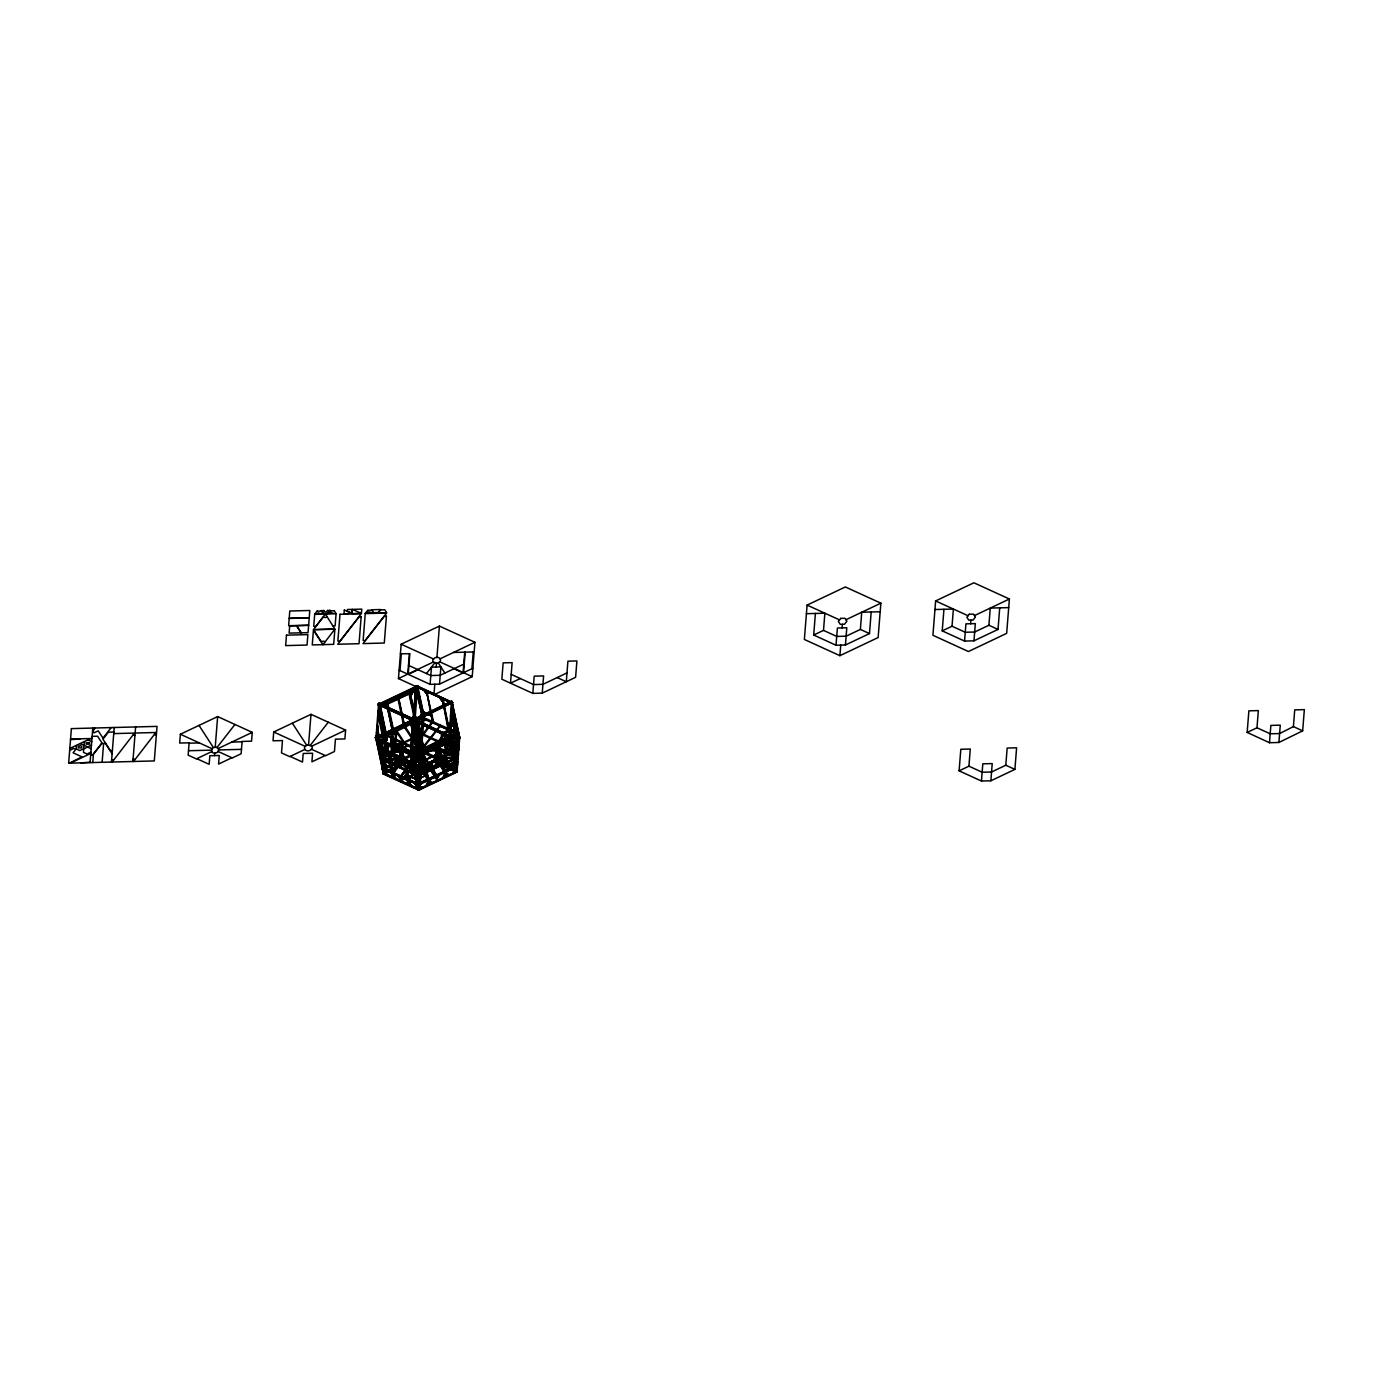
<?xml version="1.0" encoding="UTF-8"?>
<svg xmlns="http://www.w3.org/2000/svg" width="1373" height="1373" viewBox="0 0 1373 1373"><rect width="100%" height="100%" fill="white"/><g stroke="black" fill="none" stroke-linecap="round" stroke-linejoin="round"><path stroke-width="1.5" d="M403.696 748.336C397.14 750.911 384.715 755.064 382.209 748.302L384.612 760.264M388.593 752.61C398.084 747.238 428.908 740.51 388.216 752.112L381.316 748.56L389.863 752.85L392.403 764.915L391.597 763.457M382.209 748.302L389.108 751.477L391.597 764.555L389.108 753.931M389.434 752.593L404.537 748.319L389.4 752.97L389.04 752.095M399.234 749.607C396.402 745.968 402.169 757.347 401.019 759.698L383.771 760.299L381.334 748.199M399.646 749.692L411.557 755.528M76.476 745.505L76.201 748.937L79.754 750.568L83.581 748.748L84.337 741.763M79.994 739.017L70.521 739.635M80.612 762.873L90.086 762.238M83.581 748.748L83.496 752.37L87.065 753.983L90.893 752.164M83.77 748.92L91.459 745.024M90.069 762.616L92.798 728.068M92.763 762.547L93.415 754.258L101.756 743.565L105.446 743.462L112.123 753.777M102.117 762.307L103.576 743.891M111.213 727.587L102.975 738.142L98.238 730.848L94.016 732.839L92.592 730.642A2.952 2.317 -11.9 0 0 94.651 728.016M111.47 762.066L114.216 727.501M132.889 761.5L135.618 726.952M218.067 751.46L232.294 757.947L241.133 753.76L242.094 741.42L251.568 741.18L252.254 732.358L217.638 716.569L180.378 734.246L179.674 743.05L189.131 742.81L188.152 755.133L196.356 758.891L211.682 751.615A2.952 2.317 -11.9 0 0 214.754 753.022A2.952 2.317 -11.9 0 0 218.067 751.46L218.719 749.126L216.162 747.049L212.437 747.976L211.682 751.615M214.548 755.613L214.754 753.022M215.235 747.066L217.638 716.569M311.414 749.212L325.641 755.699L334.463 751.512L335.441 739.172L344.898 738.931L345.601 730.11L310.984 714.32L273.725 731.998L273.021 740.802L282.478 740.562L281.499 752.885L289.703 756.643L305.012 749.366A2.952 2.317 -11.9 0 1 305.252 746.397L307.621 744.835L311.654 746.226A2.952 2.317 -11.9 0 1 311.414 749.212L310.882 749.881A3.844 3.038 -11.9 0 1 305.441 750.018L305.012 749.366M308.565 744.818L310.984 714.32M334.858 629.469L333.673 644.349L312.255 644.915L313.439 630.035L322.912 644.641M336.076 613.834L335.132 625.745L333.261 626.174M452.97 735.43L411.419 755.201L375.91 738.983L378.536 704.195L416.774 686.054L452.301 702.272L449.572 736.632L411.334 754.79M375.91 738.983L412.003 722.232L411.076 720.516L375.31 737.49L376.236 739.206L379.446 704.606L416.706 686.929L423.124 717.358L458.685 733.148L458.719 734.143L456.934 734.486L456.883 733.542M396.591 733.731L396.454 734.709L382.432 732.53L396.591 733.731L382.569 731.552L381.265 747.89M383.136 731.946L393.365 777.307M384.148 739.189L384.715 730.436L383.771 730.453M379.446 704.606L386.688 739.755L385.727 739.704L384.921 735.07L422.712 716.723M391.219 763.972L383.805 760.985L385.092 743.548M383.273 767.644L385.109 744.544M385.161 743.857L385.435 734.401M411.093 785.39L418.782 788.909L456.952 771.643L418.714 789.784L383.187 773.565L383.994 763.457M384.183 759.389L383.925 762.633L385.367 762.066L384.423 762.101M384.629 755.373L385.178 748.542M385.744 739.772L386.036 735.894M459.68 737.284L457.037 772.072L418.799 790.213L383.273 773.994L384.08 763.886M385.882 744.217L384.646 760.968M385.95 744.509L384.337 767.61M386.105 743.823L386.791 736.769L385.882 736.357L386.946 736.323M386.156 747.993L384.766 762.169M383.925 764.212L385.899 764.607L385.006 764.057M385.092 763.062L386.242 748.422M385.092 771.643L384.148 773.617L383.874 769.223L384.663 772.948M384.732 752.353L385.384 756.214L386.362 755.613M390.653 745.573C391.854 714.698 392.06 751.1 390.601 745.573L392.695 756.094L393.588 755.665M391.889 733.989L394.051 743.325M449.4 701.86L398.445 678.571L401.173 644.212L439.411 626.071L474.921 642.289L472.209 676.649L433.971 694.789L434.795 684.235M392.764 755.27L393.656 744.012L392.815 755.562M400.006 670.625L401.345 653.823M393.639 755.939L395.441 734.538M382.432 732.53L396.54 734.418L395.613 743.84M400.075 761.466L400.144 758.96L400.075 761.466L402.735 761.775L402.564 760.917L393.09 773.05L393.467 777.736L385.556 743.394M401.534 751.717L400.95 760.573L412.569 765.877M401.74 749.074L402.186 743.411L387.049 743.806M407.764 674.16L409.394 653.617M402.186 755.253L402.564 752.129M402.684 749.16L403.181 744.252M418.199 720.533L415.538 723.949L412.363 724.034L410.132 720.31L411.008 721.1L412.741 717.65L416.002 717.993M418.765 787.604L418.49 784.961L416.706 784.738L410.304 754.378L412.844 722.232L414.818 722.61M413.29 718.216L415.744 685.659L417.718 686.037L415.744 685.659M421.425 757.004L423.176 765.293L415.453 765.499L413.342 754.875L410.39 754.807L412.947 722.661M413.427 718.628L415.83 686.071M414.148 717.77L416.688 685.625L452.386 702.701L449.675 737.061L415.744 721.7L416.791 720.362L450.104 735.962L449.057 737.301L415.744 721.7M413.994 723.434L420.241 753.828M412.278 754.755L414.732 722.181M417.632 685.608L415.178 718.165L413.204 717.787M422.472 773.119L414.749 773.325L414.766 774.303L412.26 761.912L410.561 761.964L413.101 773.96L392.85 764.71L389.966 752.215L392.798 764.418L413.033 773.651L424.137 773.359L445.933 763.028L443.96 750.808L446.002 763.319L424.206 773.668L421.683 761.672L419.984 761.706L422.472 774.097L423.828 756.008L423.33 774.08L420.722 761.62L422.661 746.483L413.256 746.74L412.913 752.112M414.886 723.966L421.168 753.811L416.74 751.769L413.376 735.859M415.367 718.01L422.026 750.671M412.93 752.009L413.256 746.74M411.231 720.036L377.918 704.435L378.965 703.096L412.775 718.834L415.95 718.748L415.916 717.564L416.105 718.594L451.786 701.208L415.865 718.319L411.986 718.474M414.165 747.015L413.771 751.992L414.097 746.706L416.173 756.523M454.394 756.506L452.215 746.5L444.766 750.036L447.289 761.998L446.345 763.216L436.837 758.857L424.841 764.555L424.171 774.063L413.067 774.355L413.29 770.373M414.543 766.426L415.264 756.248L419.966 756.111M415.23 768.382L416.105 756.214M416.74 751.769L417.907 748.766L421.648 747.839M417.667 751.306L384.646 751.838L385.504 751.374M418.765 754.464L417.375 753.451M418.096 788.205L416.791 785.167L419.4 752.524L414.062 759.75M421.597 748.405L419.76 747.89M420.79 734.915L422.249 716.517M417.821 785.665L414.732 783.708L417.289 786.334L420.344 752.49M420.704 747.873L408.914 693.399M421.254 741.025L423.193 716.483L424.223 716.895L423.708 717.633L417.392 687.633M421.116 771.351L419.657 789.767L417.77 789.801L418.645 777.118M419.349 770.253L421.116 769.652L419.246 769.704L419.331 768.451L414.268 766.271M422.798 717.152L423.759 718.422M413.633 752.215L421.391 752.421L418.782 785.613L416.894 785.665M421.562 749.83L421.82 746.517M422.18 741.008L424.137 716.466M418.714 789.784L418.611 789.355M419.108 783.228L420.258 768.52L418.37 768.571M421.614 750.139L421.889 746.809M419.657 789.767L421.185 768.88M421.511 764.795L421.837 760.693M420.773 762.015L422.73 746.792L413.324 747.032M421.597 765.224L421.923 761.123M423.553 752.25L424.206 749.915L417.924 720.087M430.092 684.355L431.465 667.141L440.87 666.883L439.514 684.114L430.092 684.355L399.114 670.196M436.168 667.003L436.442 663.416M401.173 644.212L433.611 659.023A2.952 2.317 -11.9 0 1 436.923 657.461L439.411 626.071M437.833 757.879L438.502 751.185M439.034 742.896L438.553 750.43M437.953 759.612L436.236 759.956L436.751 761.02L438.862 760.024L439.429 751.168M439.858 744.32L439.497 750.396M455.647 758.411L453.176 746.672L454.446 729.664C414.715 739.532 480.825 724.515 441.797 733.491M439.926 758.359L439.772 760.436L437.455 761.534L439.669 760.007L439.841 757.93M441.196 741.111L441.471 732.564M446.551 754.292L444.44 744.303L447.358 754.669L447.461 742.604L456.917 742.364M446.757 752.61L447.512 741.935L457.312 741.592M449.177 737.301L451.322 702.736L457.243 730.23M454.034 730.093L456.488 741.695M454.24 765.362L454.686 759.732M455.029 755.407L456.042 742.759M454.343 765.791L454.635 762.049M454.926 756.78L456.214 742.004M456.488 738.691L456.849 734.057L457.878 734.469L456.78 734.933M456.969 737.301L457.535 728.531L456.591 728.548L455.939 736.889L456.883 736.872M455.682 759.115L456.969 741.677M454.841 771.334L453.725 767.404L454.841 771.334L456.042 769.79L455.047 770.39L456.368 771.437L455.167 767.078L458.256 732.495L457.14 732.89M455.27 767.507L455.561 763.714L454.617 763.731M455.149 755.476L456.179 755.888L455.802 760.745L454.034 760.899L454.703 752.558L455.63 752.541L455.064 761.311L454.12 761.329M423.21 751.151L456.385 750.293L457.26 754.343L456.368 753.794M457.672 734.04L458.531 738.314L457.587 738.348L457.913 734.023M464.709 652.226L463.061 672.924L453.948 668.771M463.542 672.701L465.172 652.158M456.385 767.044L458.702 737.747M456.471 767.473L457.466 754.91M457.964 748.628L458.788 738.159M455.956 770.802L456.934 770.202L454.412 770.682M459.543 737.284L452.318 703.714L451.374 703.731L457.69 733.731L458.771 733.577L459.766 737.713M471.9 668.737L473.222 651.952M532.827 693.382L534.2 676.168L543.605 675.911L542.249 693.142L532.827 693.382L501.849 679.223L503.136 662.867L512.129 662.644L510.499 683.188L520.316 678.537M807.101 605.098L804.372 639.458L839.898 655.676L878.136 637.535L880.865 603.176L845.339 586.957L807.101 605.098L839.538 619.909M871.186 611.998L869.487 633.588L845.442 644.984L836.02 645.241L813.691 635.03L815.408 613.456M813.691 635.03L823.508 630.379L824.864 613.199L806.414 613.697M836.02 645.241L837.393 628.01L846.798 627.77L845.442 644.984M839.898 655.676L840.739 645.104M842.095 627.89L842.387 624.303M823.508 630.379L836.723 636.42L846.146 636.18L860.373 629.418L861.729 612.238L880.179 611.757M935.631 600.928L932.919 635.287L968.428 651.523L1006.666 633.365L1009.395 599.006L973.886 582.787L935.631 600.928L968.068 615.739M999.716 607.844L998.017 629.418L973.972 640.831L964.55 641.071L942.221 630.876L943.938 609.303M942.221 630.876L952.021 626.225L953.394 609.046L934.962 609.526M964.55 641.071L965.923 623.857L975.328 623.617L973.972 640.831M970.625 623.737L970.917 620.133M959.109 770.837L960.825 749.263L970.282 749.006L968.926 766.185L959.109 770.837L981.438 781.031L990.86 780.791L1014.904 769.378L1016.604 747.804L1007.164 748.045L1005.791 765.224L991.563 771.986L982.141 772.227L968.926 766.185M952.021 626.225L965.253 632.266L974.658 632.009L988.903 625.264L990.259 608.085L1008.709 607.604M981.438 781.031L982.811 763.817L992.216 763.577L990.86 780.791M1247.165 732.427L1248.881 710.836L1258.337 710.596L1256.982 727.776L1247.165 732.427L1269.493 742.724L1278.898 742.467L1302.668 730.848L1304.35 709.618L1294.722 709.875L1293.4 726.609L1279.619 733.542L1270.197 733.783L1256.982 727.776M1269.493 742.724L1270.866 725.407L1280.271 725.167L1278.898 742.467M444.44 744.303L445.264 744.149M441.677 732.839L454.514 729.99L453.176 746.672L440.184 743.205L453.279 747.084L453.588 746.14M411.093 757.827L410.51 762.307L413.067 774.355M388.628 752.215L403.713 747.959L403.645 748.954L411.969 752.764L412.02 751.735L395.99 744.423L412.072 752.164L423.176 751.838L440.647 742.604M411.934 757.81L411.316 761.861M421.425 751.494L419.932 762.032L421.494 751.803L424.051 764.881M424.171 774.063L421.58 761.586L423.124 751.443L422.318 751.872M380.699 748.388L395.836 743.771L396.162 744.698L380.699 748.388L395.836 743.771M381.076 748.954L380.75 748.028M396.162 744.698L381.128 748.611M382.14 747.65L383.273 732.65M391.116 745.796L398.016 749.349M391.889 745.917L398.908 748.714M392.403 734.074L391.511 745.333L392.455 733.388L394.566 744.286L386.997 744.492M380.372 705.756L381.248 703.388M400.59 762.221L398.53 764.967L399.371 766.254L401.002 762.873M400.71 762.822L399.423 764.538L400.264 765.842L401.122 763.474M412.466 755.648L414.509 752.902L412.758 755.682M416.105 756.626L415.212 757.055L416.053 758.342L418.096 755.596M418.919 785.03L420.619 783.949L419.331 785.665L418.456 784.034M428.342 780.551L429.612 778.834L428.342 780.551L429.354 782.713L432.032 782.627M428.17 781.769L425.51 786.557L428.599 782.421L427.707 780.859L426.419 781.203M428.307 782.37L426.402 786.128L428.719 783.022L427.707 780.859M428.891 781.803C431.328 781.46 430.247 776.414 430.933 779.057L425.527 781.632L425.012 780.551L428.256 782.112M438.914 774.423L437.283 777.822C439.738 777.478 438.639 772.433 439.343 775.076L433.919 777.633L433.422 776.569L436.528 777.513M444.989 773.788L442.312 778.577L445.401 774.441M445.556 773.222L446.431 770.854L445.144 772.587L446.036 774.132M445.109 774.406L443.204 778.165L445.539 775.041L444.646 773.48M445.693 773.823L447.649 770.648M455.029 769.704L452.232 773.874L455.321 769.738M112.14 762.049L134.485 733.062L113.736 733.611M133.541 761.483L155.887 732.495L135.138 733.045M317.112 610.985L314.743 614.023M217.037 747.444L234.955 724.463M323.771 610.436L324.646 611.912L326.551 611.86L327.563 610.35M325.315 614.109L315.55 626.637L313.731 626.311L314.674 614.4L336.093 613.645L334.171 610.556M321.402 610.504L323.341 613.594L327.598 613.491L329.966 610.453L327.598 610.504M327.563 613.868L329.932 610.281M330.944 612.272L329.898 613.628M231.883 757.759L218.582 764.075L219.251 755.493L209.846 755.734L209.159 764.315L196.802 758.685M323.015 644.641L334.806 629.194L313.507 629.744L321.333 641.809A2.952 2.317 -11.9 0 1 325.023 641.723M310.367 745.179L328.284 722.215M325.229 755.51L311.911 761.826L312.598 753.245L303.193 753.485L302.506 762.066L290.149 756.42M378.021 704.864L378.965 703.096M426.454 673.559L434.64 663.039M417.323 686.689L378.588 705.07L384.869 735.636L393.982 731.655M377.472 738.794L383.273 769.464L377.884 740.802M377.815 740.407L379.686 739.807L377.163 740.476M378.33 740.098L377.678 739.807M474.921 642.289L439.995 658.868A2.952 2.317 -11.9 0 1 439.772 661.837L437.386 663.382L433.37 662.009A2.952 2.317 -11.9 0 1 433.611 659.023M385.041 735.053L410.733 747.307M386.345 738.108L385.384 739.875L386.723 739.034M426.591 691.838L433.971 723.708M412.157 717.495L409.823 720.705L411.728 723.622L415.985 723.52L418.319 720.31L416.431 717.375L412.157 717.495L416.431 717.375M410.218 720.739L412.192 718.268L379.051 703.525M410.905 720.671L412.775 718.834M412.192 720.636L413.204 719.109L415.109 719.057L416.002 720.533L414.938 721.889C412.037 722.747 411.351 718.233 413.822 723.09L413.788 722.215L411.419 755.201L411.248 754.361M414.938 721.889L416.002 720.533M423.227 712.209L431.843 716.14L428.41 714.561M418.147 721.288L416.379 723.554L412.329 722.85M423.794 718.062L423.742 717.118M385.281 770.802L387.169 770.202L384.646 770.871L385.813 770.493M407.335 784.069L383.548 773.342L384.114 772.107L383.187 772.124M425.218 720.001L424.566 719.709M426.042 720.379L424.686 720.31M385.109 773.153L384.955 769.189L385.109 773.153L383.136 772.69L382.226 769L410.973 755.356M426.608 720.259L423.296 718.216M387.306 771.18C389.022 769.515 384.268 771.986 382.672 769.206L383.788 768.794M402.804 752.558L405.636 751.649L402.152 752.627L404.28 751.941M394.034 774.801L395.836 773.771L395.407 774.87C392.146 775.488 390.155 770.116 390.361 772.57L392.935 775.213M391.717 772.295L392.798 774.595L393.708 773.188L394.051 778.01L386.671 742.999L393.965 777.581M392.318 772.69L401.774 760.556L412.02 765.156M422.867 734.074L432.238 721.529M393.588 771.609L401.774 760.556M449.125 701.208L451.683 703.851M390.859 776.157L394.566 774.492M433.01 721.872L423.639 734.435M393.193 773.48L402.649 761.346M433.113 722.301L439.6 726.18M392.335 775.539L389.503 776.449L392.987 775.47M401.053 761.002L403.525 761.226M410.39 754.738L418.164 789.149L419.812 787.948L418.902 786.163L423.433 787.536L419.022 786.78M456.299 728.891L451.339 702.221M410.973 754.996L458.29 732.066L459.217 733.783L458.376 732.495M435.327 723.708L434.486 723.331M450.825 702.89L451.94 702.495M417.461 750.379L418.508 749.04M408.159 763.354L412.672 766.306M438.09 724.978L443.119 727.278M418.319 751.494L419.297 749.401L384.955 734.624L418.765 750.07M418.336 751.168L419.383 749.83M399.526 775.848L400.607 778.165L401.5 776.758L401.603 779.778M410.647 762.753L400.212 776.689L409.411 764.881M413.273 759.389L419.331 752.988M422.935 747.015L440.132 725.51M414.68 758.119L418.542 752.644M410.373 764.366L410.544 768.314M440.321 725.991L440.905 726.248M400.899 776.603L411.437 763.113M423.708 747.375L440.819 725.442L440.39 726.54L447.924 729.08M400.985 777.032L411.522 763.542M415.47 758.48L419.417 753.417L415.144 733.131M410.973 764.624L411.145 768.588M409.532 767.335L408.073 762.925L408.416 767.73M401.843 778.371L403.628 777.341M402.375 778.062L400.727 778.766C397.844 778.56 398.668 773.48 398.17 776.14L403.113 778.01M411.78 766.563L400.435 781.649L412.655 767.335M415.607 761.672L418.147 758.411M400.435 781.649L410.613 768.605M415.693 762.084L418.233 758.823M412.569 766.906L401.208 782.009M415.109 763.645L418.937 758.754M415.212 764.075L419.022 759.183M407.335 779.418L408.416 781.735M407.918 779.813L417.718 767.318L409.188 778.731M447.838 728.651L438.468 741.197M406.477 783.279L410.184 781.615M408.193 780.722L413.445 774.115M415.796 771.077L418.164 768.056L408.794 780.602M439.257 741.557L448.628 729.012M408.794 780.98L409.6 784.189M407.953 782.661L405.121 783.571L408.605 782.61L401.705 749.864L408.982 784.429M409.652 781.941L411.008 782.009C412.844 781.769 404.709 778.045 405.979 779.71L408.536 782.335M409.188 782.867L411.557 786.523L409.188 782.867L402.289 750.121L409.566 784.704M450.31 731.071L423.21 717.787L419.074 720.224M448.971 736.872L450.001 735.533M414.08 783.399C414.183 780.928 414.595 785.819 417.993 785.184L422.129 782.764M416.088 783.417L417.169 785.734L456.111 767.061L455.132 766.083M417.375 785.442L417.323 784.498M438.176 757.845L437.249 759.046L435.207 749.074L436.099 748.01L437.712 758.445M417.289 785.013L456.162 766.494M415.676 787.484L417.804 786.815L414.32 787.776L417.152 786.866M457.827 733.594L457.758 732.65L458.616 737.318M438.742 762.942L438.056 759.647M437.644 760.899L438.811 763.869M438.107 760.591L439.154 759.252M437.352 762.307L438.536 761.929M437.781 761.5L438.828 760.161M383.359 769.893L382.312 767.988L382.346 768.983L417.907 784.755L419.108 789.132L418.164 787.33M439.755 759.526L435.996 762.599L438.931 760.642M439.48 761.38L441.351 760.779L439.051 762.53L441.625 765.156L442.655 763.817L440.098 761.191L438.828 761.449M440.098 761.191L439.188 763.131L440.784 764.778L441.831 763.439L457.466 770.974L456.437 772.312L431.997 761.157M422.695 750.962L456.505 766.391L455.458 767.73L423.519 753.159M456.505 766.391L455.561 768.159L436.768 759.595L435.292 748.439L437.369 758.565M456.437 772.312L457.381 770.545M444.354 750.911L421.614 762.015L410.527 762.272L389.829 752.85L410.476 761.878L421.58 761.586L443.771 751.065L446.414 763.508L444.354 750.911L452.97 746.689L445.127 751.134L432.049 747.221L445.127 751.134M377.97 731.449L376.391 732.89L378.141 731.483L377.884 725.819L376.94 725.836L377.197 731.517M384.509 755.081L385.453 755.047M383.977 761.826C387.306 760.917 381.351 762.324 384.491 762.358M383.462 770.133L383.822 770.699M450.79 729.544L449.211 730.985L450.962 729.578L450.704 723.914L449.76 723.931L450.018 729.612M419.675 770.202L417.032 769.223L417.375 767.696M419.898 771.369L419.469 770.871M458.05 736.048L456.797 736.391L459.08 735.842L459.337 741.523L458.393 741.54L458.136 735.877M456.059 745.676L457.501 745.11L456.059 745.676L456.368 741.609M458.428 744.183L459.2 743.377L458.256 743.411M458.548 744.784L457.432 744.784L457.69 750.447L458.633 750.43L459.131 744.183L457.484 744.217M455.458 753.228L456.9 752.661L455.373 752.799M457.93 759.286L456.231 759.887L456.488 765.55L457.432 765.533L457.175 759.853M456.523 768.194L457.295 767.387L456.351 767.421M453.056 759.973L447.752 762.496L445.23 750.499L444.251 751.546L431.173 747.633L444.646 750.653L447.289 763.096L453.004 759.681M69.817 748.457L90.275 738.743M69.491 763.148L81.968 756.866L73.095 752.816L75.704 749.469L73.026 748.234A2.952 2.317 -11.9 0 1 69.714 749.812M70.332 763.131L90.79 753.434M218.307 748.474L252.254 732.358M398.445 678.571L433.37 662.009M418.027 669.715L408.21 674.366L409.858 653.651L400.401 653.84M416.877 686.483L378.622 704.624L378.45 703.765L412.209 719.212L413.479 725.184M464.246 663.897L440.201 675.293L430.796 675.55L408.468 665.339M416.208 689.16L380.201 706.237L416.294 689.589M390.567 719.383L387.306 703.354L409.274 692.919L411.522 703.525M384.08 704.864L414.389 690.482M414.818 691.134L380.287 706.666M439.514 684.114L472.861 668.273M311.654 746.226L345.601 730.11M375.395 737.919L411.076 720.516M411.008 721.1L410.064 721.065M411.488 721.168L375.721 738.142L382.26 768.554L383.342 768.382M411.643 754.927L375.807 738.554L411.591 721.597M452.301 702.272L416.534 719.246L452.215 701.843L452.386 702.701M386.397 734.315L409.823 723.159M417.701 719.469L422.403 717.238M376.236 739.206L415.401 720.876L414.989 720.053M416.946 719.898L452.627 702.495L416.946 719.898L416.019 718.165M411.282 723.245L415.693 721.357M411.008 723.966L405.413 727.072M418.748 720.293L422.163 719.126M403.319 742.501L411.728 738.52M566.98 672.924L542.953 684.32L533.531 684.578L511.202 674.366M419.76 749.177L418.816 749.16L421.631 749.607M383.736 760.693L391.151 763.663L401.397 758.806L402.152 759.973L399.32 748.971L401.328 759.595L390.516 754.24M376.786 738.108L411.402 753.897L448.662 736.22L455.493 767.301L451.031 769.515L450.533 768.434L451.031 769.515M402.838 760.522L402.22 759.183L381.9 768.777L410.561 754.704M542.249 693.142L575.613 677.301L576.9 660.945L567.924 661.185L566.294 681.729L557.181 677.576M382.312 769.429L402.598 759.767L411.883 764.006M382.638 769.635L411.385 755.991M415.23 754.189L419.057 752.37M422.712 750.619L438.056 743.359M441.883 741.54L459.131 733.354M401.894 760.968L382.741 770.064L381.814 768.348M421.168 753.811L423.021 752.919M400.024 764.744L382.775 772.913L404.589 762.101L401.843 761.62M403.679 762.53L404.52 763.817L402.392 762.873L405.413 763.388L383.101 773.136L383.616 774.218L408.519 762.393M415.624 757.707L416.946 757.913L416.053 758.342M453.742 758.325L438.845 758.72L436.357 747.736L444.011 744.544M422.609 754.824L434.743 748.954M436.357 747.736L444.766 744.75L436.013 748.645L438.124 758.634L451.717 751.803M383.187 773.565L400.435 765.379M383.273 773.994L406.511 762.873M456.162 739.309L460.006 737.49L456.265 739.738M451.786 752.095L438.656 758.325L453.656 757.896M423.382 766.048L437.644 759.235L445.367 771.729M451.854 752.507L439.463 758.703L451.906 752.799M419.074 771.849L420.945 771.798L420.052 768.005L437.712 759.544M425.836 764.881L426.351 765.962L431.757 763.388L425.922 765.31L427.123 769.669L426.265 765.533M414.354 766.7L419.16 768.897L438.862 760.024M417.203 768.005L419.246 769.326L421.374 768.314M419.091 769.772L421.408 768.674M419.177 770.202L421.494 769.103L420.893 767.593L428.565 779.71M428.736 764.812L429.423 768.108L429.646 767.164M420.104 772.158L438.742 763.319M423.914 770.819L438.828 763.748M420.035 773.033L439.635 763.731M420.121 773.462L439.738 764.16M446.877 761.826L453.244 758.806M446.946 762.118L453.313 759.097M426.728 774.87L417.443 779.28L427.054 775.093M444.166 766.597L453.776 762.41L444.492 766.821M432.512 773.085L432.581 768.966M444.852 770.665L453.296 767.129M417.976 783.88L454.274 766.666M436.58 779.143L436.528 775.556L437.644 779.486L435.893 775.865M454.274 772.536L418.868 789.338L411.179 785.819M426.505 763.817L437.506 781.065L438.262 780.242M845.94 619.738L880.865 603.176M974.47 615.585L1009.395 599.006M418.13 687.976L419.297 687.598L417.598 688.645M426.986 693.657L429.629 692.318L426.522 694L423.176 689.366L427.037 693.331M386.534 745.505L389.194 744.149L386.07 745.831L382.741 741.197L386.602 745.161M393.399 774.87L395.922 774.2M439.875 760.093L441.042 759.715M436.528 761.929L438.399 761.329M401.191 778.44L403.731 777.77M409 781.992L411.54 781.34M388.233 751.735L389.108 751.477M388.216 752.112L389.091 751.872M352.741 609.372L361.768 609.131L361.442 613.336L352.277 609.389L351.951 613.594L360.962 613.353M321.436 610.676L323.805 610.607M317.146 611.157L321.402 611.054L323.29 613.422M329.932 610.831L334.205 610.728M371.997 610.127L367.741 610.23L365.372 613.268L368.788 611.86L373.902 613.044L372.032 609.749L380.561 609.526L378.193 612.564L373.937 612.667M320.904 613.868L318.193 612.787L317.094 613.971M330.996 612.444L333.708 613.542M289.222 618.279L309.217 617.747L289.205 618.468M308.633 625.196L288.639 625.71L289.789 611.019L309.8 610.487L308.05 632.627L289.119 633.125L289.703 625.882L308.616 625.384M453.485 652.467L474.166 651.918M451.408 703.165L452.352 703.148L458.805 733.131M378.553 705.636L379.48 705.619M378.073 711.54L379.017 711.523M451.837 709.618L450.893 709.635L451.099 713.909L452.043 713.874M377.85 714.544L378.776 714.526L386.07 749.092M378.279 715.796L379.205 715.779M423.279 716.912L424.223 716.895L418.164 690.688M415.144 719.229L413.204 719.109M412.998 721.769L414.903 721.717M411.694 723.451L415.985 723.52M113.856 732.015L108.398 732.169L102.941 739.172L110.509 750.859L112.397 750.43M449.709 724.738L450.653 724.721M92.145 736.34L97.603 736.203L101.962 742.947L92.506 755.081L90.687 754.755M134.949 735.465L133.13 735.139M156.35 734.898L154.548 734.572M376.648 729.647L377.592 729.612L384.955 764.624M450.413 727.724L449.469 727.741L456.849 762.753M449.898 729.012L450.842 728.977M70.555 739.069L91.974 738.502M383.874 730.882L384.8 730.865M456.694 728.977L457.638 728.96M377.094 735.808L376.151 735.842L376.322 739.601L377.266 739.566M448.971 733.937L449.915 733.903L450.087 737.679M384.955 736.065L385.899 736.048M376.082 736.649L377.026 736.615M448.92 734.744L449.846 734.709M386.894 736.889L385.95 736.906L386.654 740.201M456.9 735.053L457.844 735.036M376.923 737.953L375.979 737.988L383.548 773.342M189.114 743.188L199.377 742.913M231.797 742.072L242.077 741.798M375.945 738.554L411.488 754.326L418.233 784.978M385.453 738.382L386.791 738.228M448.765 736.649L449.709 736.632L416.259 721.031L449.675 737.061M458.273 736.477L459.217 736.46M376.202 739L377.146 738.966M449.022 737.095L449.966 737.061M385.641 739.275L386.723 739.189M456.025 737.318L457.518 737.387L456.677 737.85M456.351 740.373L457.295 740.356M456.437 740.802L457.381 740.785L456.9 745.213M458.462 740.734L459.406 740.716M386.98 743.514L394.549 743.308L393.553 756.06L391.477 745.676M442.14 742.364L457.037 741.986M386.929 744.183L394.497 743.994M457.123 742.415L447.529 742.913L445.436 732.015L444.474 743.943L445.367 732.701M387.22 744.561L402.22 744.595M442.072 743.136L456.986 742.742M448.559 743.394L457.072 743.171M456.231 743.531L457.158 743.497M188.513 750.739L211.322 750.139M218.667 749.95L241.476 749.349M456.488 743.96L457.432 743.943M458.496 745.367L457.569 745.385L450.67 712.638L451.597 712.621L458.891 747.187L457.947 747.221M413.29 747.427L422.695 747.187M414.114 747.701L421.768 747.204M457.998 746.655L458.942 746.62L451.648 712.055L450.704 712.072L457.569 744.612M386.156 749.521L387.152 748.92L385.127 749.109L377.884 713.977L378.828 713.943L382.689 732.255M419.657 749.229L421.545 749.177L428.685 784.206M455.785 749.16L456.711 749.143L456.831 751.494M423.262 750.396L456.523 749.967L448.233 750.173M457.758 749.641L458.702 749.624M388.799 751.735L392.935 751.615M419.554 750.859L413.822 751.306M388.645 752.061L384.491 752.164L385.538 752.576M392.798 751.958L419.606 751.168M111.659 759.647L113.478 759.973M133.078 759.08L134.897 759.423M411.969 752.764L412.02 751.735L419.503 751.546M455.664 750.516L456.608 750.482M446.105 750.997L456.471 750.722M456.574 751.048L455.63 751.082L456.317 754.361M384.938 753.365L385.882 753.348M421.391 752.421L413.685 752.61L413.702 751.7L412.157 761.843M419.331 753.279L421.219 753.228M381.969 754.893L382.913 754.875M454.789 752.988C459.131 754.464 454.875 745.882 456.78 748.336L456.952 752.095M410.304 754.378L412.192 754.326M418.199 754.309L422.489 754.378M394.36 755.322L384.268 755.579L392.438 755.802M422.747 754.635L421.048 754.687L423.141 764.607L424.841 764.555M446.362 753.966L458.565 754.069M420.996 754.996L422.695 754.961M446.448 754.395L450.481 754.275M384.2 756.334L394.308 756.077M446.294 754.721L458.513 754.824L446.379 755.15M384.286 756.763L394.394 756.506M424.738 756.3L415.315 756.54L413.702 748.869M423.794 756.42L417.701 723.725M419.915 756.798L416.053 756.901L419.966 757.107M455.235 755.905L456.179 755.888M455.184 756.712L456.128 756.695M383.959 758.96L401.002 758.514M451.58 757.192L438.897 757.947M454.892 757.107L455.836 757.089M384.045 759.389L401.088 758.943M441.025 757.896L453.794 757.57M383.908 759.715L400.933 759.269L385.281 751.855M455.785 757.845L455.682 758.016M383.805 759.887L392.026 763.251M454.806 758.445L455.87 758.274M384.097 760.488L385.024 760.453L385.899 764.607M455.029 758.634L455.973 758.6M454.841 759.132L456.231 759.046M423.433 761.002L423.502 757.295M454.926 759.973L456.179 759.612L455.373 760.247M454.772 760.35L455.716 760.316M456.368 760.488L457.312 760.47L457.501 764.727L456.557 764.744M382.157 762.77L381.213 762.804L381.883 754.464L382.81 754.446L382.243 763.199L381.299 763.234M456.797 761.74L457.741 761.723M456.746 762.324L457.69 762.29L450.447 727.158L449.503 727.175L454.223 749.538M383.599 765.156L384.629 765.568M454.532 763.302L455.476 763.285M413.736 764.847L415.418 764.795M413.702 765.242L424.892 764.847M454.566 764.383L455.51 764.349L455.682 768.125L454.738 768.142M454.514 765.19L455.441 765.156M418.387 766.786L419.331 766.769M418.336 769.137L420.207 769.086L420.859 772.948M383.702 770.099L382.758 770.116L383.805 769.996M419.434 769.12L420.378 769.103M455.579 768.228L457.226 768.194L455.699 768.829M419.177 770.51L421.048 770.459L419.022 770.596M419.572 771.351L420.516 771.317L420.687 775.093L419.743 775.11L419.709 771.952M412.998 774.046L424.103 773.754M419.812 774.303L420.756 774.286M416.808 785.236L418.679 785.184M419.554 789.338L417.77 789.801M416.379 688.662L413.359 688.148M383.376 706.048L387.083 706.134M448.765 738.605L445.727 738.09L448.885 739.206L448.336 737.97L447.049 738.314M439.017 744.132L434.606 743.359L439.137 744.732L438.605 743.48L435.928 743.582M416.156 754.206L417.873 754.515M400.35 761.14L398.651 760.831L399.474 762.118M400.779 761.775L397.741 761.26L398.582 762.547L400.899 762.375M402.272 762.255L405.001 762.753M398.17 761.895L401.191 762.427L400.641 761.191M445.624 773.497L450.155 774.87L445.744 774.097M445.058 774.132L441.9 772.999M436.099 776.861L434.812 777.204M436.648 778.113L433.834 777.204M425.098 780.98L428.119 781.494M428.805 781.46L433.353 782.833L428.942 782.078M419.452 787.416L422.112 787.33M444.766 750.036L432.924 746.809L445.641 750.619M440.819 742.947L453.759 746.466M440.184 743.205L453.279 747.084M1293.4 726.609L1302.668 730.848M988.903 625.264L998.017 629.418M860.373 629.418L869.487 633.588M1005.791 765.224L1014.904 769.378M439.772 661.837L472.209 676.649M449.486 702.289L416.379 686.723M447.581 729.303L450.842 730.402M453.914 732.324L448.199 730.11M415.865 718.319L418.061 720.859M450.104 735.962L416.791 720.362M378.536 704.195L411.677 718.937M377.918 704.435L411.694 719.881L412.947 725.854M411.162 720.55L412.672 730.23M416.156 722.833L429.749 784.549L428.994 783.691L428.788 784.635M422.764 733.645L430.659 737.644M439.171 741.128L431.448 738.005M445.504 776.226L438.639 742.295L430.933 738.674M437.815 758.239L445.333 761.672M449.091 763.388L456.608 766.821M447.22 762.787L437.301 758.256L420.207 767.558M424.051 752.49L456.076 767.49L444.801 762.341M385.95 735.465L386.86 735.894M437.867 759.183L439.669 760.007M414.492 749.023L418.25 750.739M437.524 760.316L439.394 764.143M444.32 764.967L451.837 768.399M434.314 760.917L438.073 762.633M385.916 739.206L386.826 739.618M445.676 766.494L449.434 768.211M386.911 740.047L385.83 738.777M433.799 761.586L456.334 771.883M403.662 748.56L411.917 752.335M411.591 754.498L400.075 749.366M410.613 761.706L390.721 752.215L410.476 761.878M411.934 764.298L402.22 759.183M414.56 765.499L418.319 767.61M414.646 765.928L419.228 768.022L420.001 771.832M411.969 764.847L401.723 760.179L402.615 763.886M399.972 761.037L402.117 762.015M404.726 765.139L412.415 768.64M404.812 765.568L412.501 769.069M418.216 772.21L401.826 764.727L418.302 772.639M413.101 772.862L393.673 763.989L413.153 773.171M384.715 760.179L392.094 763.542M408.45 779.143L401.517 776.363M416.98 783.039L409.326 779.933M384.268 768.502L417.066 783.468M385.641 772.484L384.354 768.931M384.165 773.102L407.249 783.64M273.725 731.998L305.252 746.397M180.378 734.246L211.905 748.645M88.164 739.944L91.734 741.574M80.303 743.685L87.632 746.843M87.597 747.101L91.167 748.731M440.235 761.792L441.831 763.439M442.14 764.486C433.37 757.81 454.429 772.124 456.866 771.214L457.037 772.072L456.042 771.231M409.051 782.267L412.398 786.901L408.536 782.936M390.893 771.901L393.45 774.544M389.4 752.97L388.696 751.975M453.811 730.814L452.404 745.814M445.95 732.238L445.23 744.149L445.899 731.912L448.01 741.918L445.847 732.581M438.313 662.953L444.886 673.079M451.786 701.208L452.712 702.925M459.166 736.203L460.092 737.919M415.744 687.015L422.489 717.667M442.449 739.652L439.36 743.788M455.167 767.078L454.961 768.022L448.13 736.958L455.733 771.746M422.575 718.096L416.585 691.014M448.834 774.647L446.174 774.75L445.264 773.188L447.238 770.013L447.735 771.077L442.243 773.222M398.771 698.222L404.434 725.081M398.668 698.908L404.417 726.094L404.022 725.287M397.93 698.617L403.593 725.476M437.695 759.629L445.281 771.3M436.94 760.453L444.715 772.518M444.509 772.879L442.81 772.57M411.917 722.936L412.758 728.256M446.139 775.934L438.845 741.351L445.813 775.711M425.167 748.697L422.85 751.803M423.365 748.628L424.206 749.915M431.259 762.307L432.546 767.095L431.345 762.736M429.423 784.326L422.455 749.967M421.889 749.332L422.386 750.413M430.71 763.045L431.911 767.404M415.127 741.746L405.001 726.437M421.923 752.061L417.804 751.34L422.215 752.112L419.125 751.563M423.262 754.292L436.957 775.728L428.874 762.959M428.96 763.869L430.058 767.799M415.418 743.909L404.16 726.832M427.346 763.405L438.347 780.671M387.804 703.439L393.776 730.779L393.073 729.887M418.216 751.065L419.143 752.799M417.375 751.477L418.199 752.764L414.011 732.873M386.946 705.516L383.856 704.967M325.435 614.109L334.823 629.006L313.525 629.555L323.307 617.026A2.952 2.317 -11.9 0 0 326.997 616.94M382.14 702.959L380.51 706.357L379.961 705.104M379.532 705.036L384.165 728.394M403.233 742.072L395.75 730.814M420.052 768.005L427.913 780.482M393.347 730.985L393.879 732.547M422.215 783.194L421.803 782.541M388.679 732.393L385.59 731.843L390.001 732.598L385.882 731.878M401.74 761.14L402.581 762.427M401.276 760.899L402.684 762.907M402.186 763.234L403.027 764.521L402.34 761.243L401.07 761.843L401.345 764.486M401.551 763.542L402.392 764.83L401.705 761.534M375.31 737.49L376.133 738.777M296.688 625.693L301.288 632.816M296.448 625.693L301.065 632.816M382.672 772.484L383.616 774.218M292.346 723.159L306.694 745.282M199.016 725.407L213.364 747.53M443.153 751.237L421.717 761.414M433.662 746.998L441.128 743.462L423.073 752.473L431.929 747.822M400.865 751.838L402.598 759.767M400.504 751.323L401.791 757.21M401.774 759.389L399.612 749.486L401.843 759.681M457.587 738.348L456.694 734.504L456.128 743.188M455.081 753.605L456.883 762.169M449.16 728.806L442.724 698.291L448.628 729.475M448.147 726.489L442.14 698.016L448.044 729.2M452.386 746.466L454.429 756.111M456.9 770.768L449.743 736.065L448.799 736.082L456.368 771.437M454.532 767.387L455.321 771.094M438.193 741.592L445.59 776.655M444.526 772.141L436.854 760.024L437.043 760.882M444.097 771.489L436.545 775.076M433.027 722.335L426.522 690.894L432.444 722.078M431.791 722.627L424.051 719.074M430.144 738.314L422.798 734.95M417.907 686.963L423.811 714.955M437.009 779.795L436.305 776.5L421.374 753.365M435.704 775.47L428.136 779.057M418.49 696.712L422.283 714.715M432.89 769.446L432.821 773.565L431.74 769.361M428.445 764.006L429.011 767.456M417.924 721.426L423.365 747.29M417.924 722.782L424.068 751.58M417.272 722.421L423.073 749.332M413.805 709.206L410.012 692.558L413.393 708.571M415.075 715.213L415.916 719.212M409.703 693.073L408.845 690.293L409.652 693.691L387.684 704.126L386.654 700.814L393.553 732.324M409.6 693.399L415.281 719.503M421.528 751.391L422.3 755.081M427.295 779.469L418.954 783.417M422.266 756.969L423.965 764.984M413.479 718.062L419.726 748.457M415.247 729.389L419.863 751.271M412.998 724.017L419.297 753.846M420.825 761.689L423.296 773.377M414.629 733.8L417.976 749.709M418.834 753.708L417.976 754.103M411.093 719.606L412.775 727.57M414.011 734.229L417.787 752.129M413.376 733.182L417.564 753.073M417.941 755.304L418.731 759.029M410.87 722.593L412.535 730.539M413.376 734.521L417.152 752.421M410.441 721.941L412.535 731.895M417.546 755.819L418.336 759.526L416.774 755.459M417.152 754.944L417.941 758.668M414.045 747.393L416.07 756.609L413.668 749.28M412.157 739.155L404.228 742.913M414.183 753.434L415.71 761.191L412.964 751.615M411.402 753.897L417.821 784.343M417.907 784.755L418.696 788.48M417.478 784.052L418.233 788.274M416.997 784.343L384.2 769.378M416.946 784.721L417.649 787.999M404.572 727.484L397.02 731.071M411.419 761.929L413.908 774.321M410.098 763.457L409.583 764.126M404.177 742.106L396.591 730.419M396.179 731.466L387.821 735.43L386.826 734.572M391.288 722.232L392.163 726.368M392.884 732.341L386.568 703.697L392.472 731.689M400.727 776.02L393.708 772.81M380.167 704.744L386.07 732.736M379.755 704.092L385.641 732.101M389.503 752.335L392.043 764.332M392.918 772.45L385.178 768.914M383.548 736.323L385.264 744.458M385.435 752.147L386.328 756.197M384.062 759.561L377.626 729.046L376.683 729.08L382.209 756.077M377.352 739.961L383.359 768.073M421.58 761.586L423.124 751.443M420.018 761.5L412.295 761.706M419.4 765.962L419.572 769.721M386.431 741.523L386.259 737.747L385.315 737.782L385.641 742.639M385.727 750.43L385.556 746.655L384.612 746.689L385.075 753.983M384.354 761.758L384.526 765.533M436.923 657.461A2.952 2.317 -11.9 0 1 439.995 658.868M395.115 744.664L402.032 748.216L395.115 744.664M71.396 728.617L68.65 763.182L154.291 760.934L157.037 726.386L71.396 728.617M78.433 746.397L78.312 747.942L81.608 747.856L81.728 746.311L80.149 745.59L78.433 746.397M86.31 742.673L86.19 744.2L89.485 744.115L89.605 742.587L86.31 742.673M286.476 635.167L285.653 645.602L307.054 645.053L307.878 634.601L286.476 635.167M340.006 614.28L337.878 641.071L339.697 641.414L361.288 613.714L340.006 614.28M344.314 610.024L344.005 613.817L348.467 613.697L349.102 612.204L344.314 610.024M347.592 609.509L346.957 611.002L351.745 613.182L352.037 609.389L347.592 609.509M361.15 616.889L359.039 643.697L337.741 644.246L359.348 616.563L361.15 616.889M365.252 613.611L363.141 640.419L364.943 640.745L386.551 613.062L365.252 613.611M386.414 616.237L384.286 643.027L363.004 643.594L384.594 615.911L386.414 616.237M442.363 733.028L441.797 743.222L442.363 733.028M447.375 750.19L448.096 754.669L447.375 750.19M412.724 691.271L410.819 695.047L412.724 691.271M413.616 690.859L410.956 695.648L413.616 690.859M421.46 714.149L418.799 718.937L421.46 714.149M425.647 747.616L422.97 752.404L425.647 747.616M441.557 740.064L439.652 743.823L441.557 740.064M421.082 782.885L419.452 786.283L421.082 782.885M438.021 774.853L437.163 777.204L438.021 774.853M380.527 609.904L378.159 612.942L386.688 612.718L384.8 609.784L380.527 609.904M418.25 688.577L420.138 687.976L418.25 688.577M383.565 741.592L385.95 745.23L383.565 741.592M424.017 689.744L426.385 693.399L424.017 689.744M387.186 745.436L390.018 744.526L387.186 745.436M427.638 693.605L430.47 692.696L427.638 693.605M382.707 763.611L391.322 767.558L382.707 763.611M423.141 711.78L431.757 715.711L423.141 711.78M382.792 764.04L391.408 767.988L382.792 764.04M398.359 748.336L401.688 752.97L398.359 748.336M438.794 696.489L442.123 701.122L438.794 696.489M399.183 748.714L401.568 752.353L399.183 748.714M439.635 696.866L442.003 700.522L439.635 696.866M384.234 770.939L387.581 775.573L384.234 770.939M384.371 771.54L386.74 775.196L384.371 771.54M443.119 700.127L445.247 699.441L443.119 700.127M443.239 700.728L446.071 699.818L443.239 700.728M408.691 753.056L410.716 756.351L408.691 753.056M409.514 753.434L410.596 755.751L409.514 753.434M393.45 775.144L396.78 779.778L393.45 775.144M393.57 775.745L395.956 779.401L393.57 775.745M400.916 776.483L401.671 780.705L400.916 776.483M407.524 774.956L416.139 778.886L407.524 774.956M447.958 723.108L456.574 727.038L447.958 723.108M407.609 775.367L416.225 779.315L407.609 775.367M448.044 723.537L456.66 727.467L448.044 723.537M840.722 618.382L838.354 621.42L840.259 624.355L844.515 624.234L846.884 621.197L844.996 618.279L840.722 618.382M969.252 614.229L966.884 617.266L968.789 620.184L973.045 620.081L975.414 617.043L973.526 614.109L969.252 614.229M378.759 706.649L379.703 706.614L378.759 706.649M378.879 707.249L379.823 707.232L378.879 707.249M378.227 716.38L379.171 716.346L378.227 716.38M378.347 716.981L377.592 717.787L379.291 716.946L378.347 716.981M384.903 753.931L385.847 753.914L384.903 753.931M451.58 704.744L452.524 704.727L451.58 704.744M451.717 705.344L452.644 705.327L451.717 705.344M451.048 714.475L451.992 714.441L451.048 714.475M451.168 715.076L450.413 715.882L452.112 715.058L451.168 715.076M457.243 736.666L458.17 736.649L457.243 736.666M456.437 744.544L457.381 744.509L456.437 744.544M455.836 752.095L456.78 752.061L455.836 752.095M457.055 758.514L456.282 759.32L457.998 758.48L457.055 758.514M445.127 762.65L424.257 772.879L445.127 762.65M379.085 710.716L378.141 710.733L378.399 716.414L379.343 716.38L379.085 710.716M451.906 708.811L450.962 708.828L451.219 714.509L452.163 714.492L451.906 708.811M377.815 726.626L376.889 726.643L377.077 730.899L378.021 730.882L377.815 726.626M385.762 749.761L384.903 750.207L385.762 749.761M423.056 765.671L415.333 765.877L423.056 765.671M453.931 768.417L452.232 768.108L453.931 768.417M454.068 769.017L451.339 768.537L454.068 769.017M400.092 759.423L385.212 752.644L400.092 759.423M409.892 690.636L410.338 692.781L409.892 690.636M386.448 701.757L386.894 703.903L386.448 701.757M426.986 765.653L427.758 769.361L426.986 765.653M412.552 754.669L419.743 788.823L412.552 754.669"/></g></svg>
